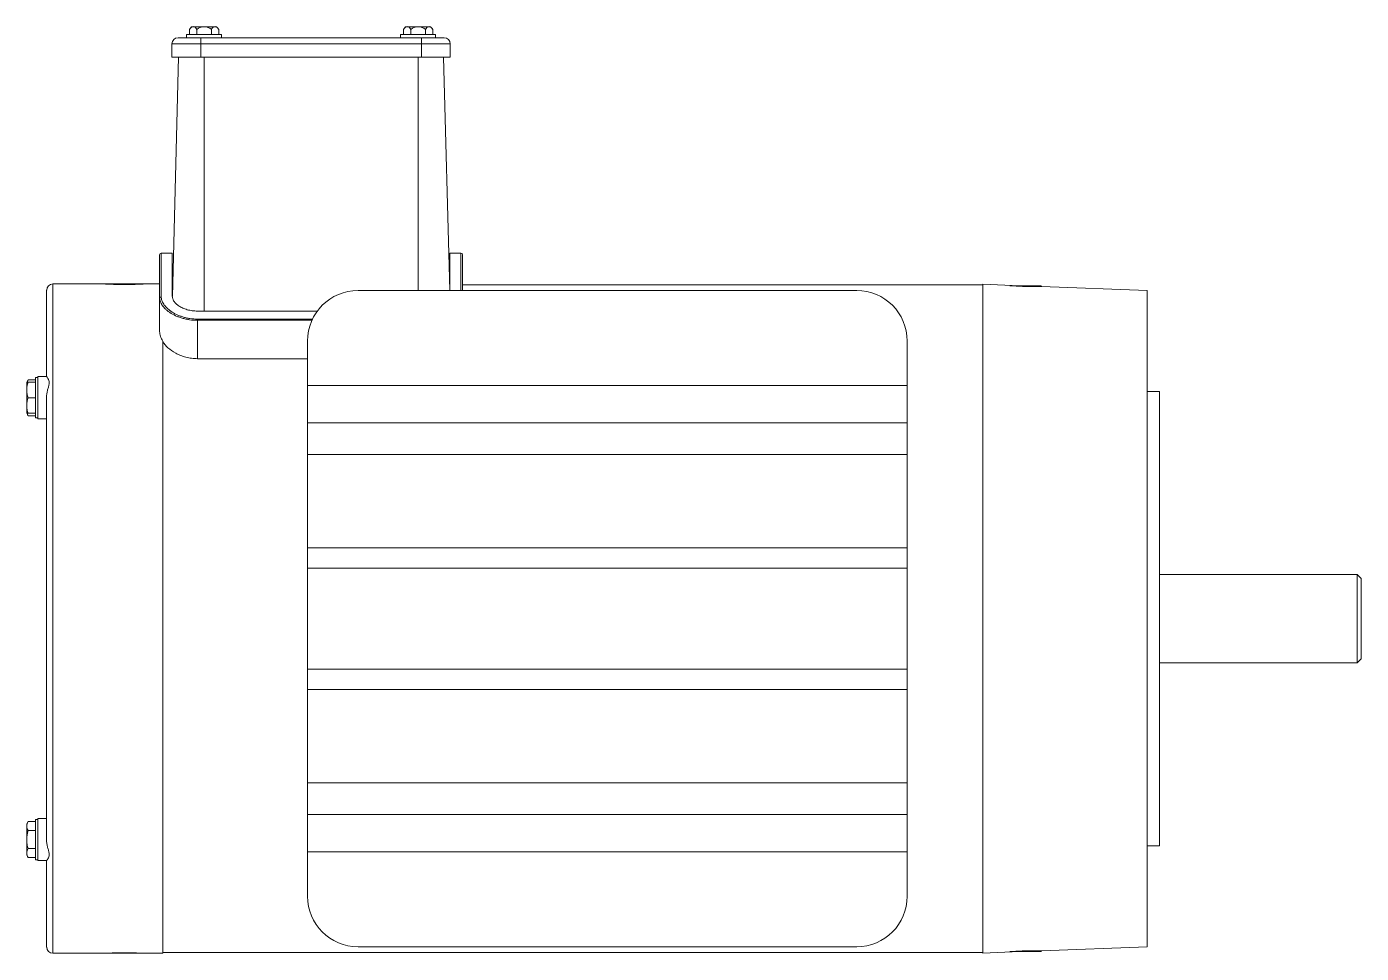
# Paper-space layout '_Bottom' of a CAD drawing. Header units: inches. Extents: x -5.4 to 7.8, y -3.3 to 5.9.
import ezdxf

# ---------------------------------------------------------------- set-up
doc = ezdxf.new("R2010")
doc.units = ezdxf.units.IN
doc.header["$MEASUREMENT"] = 0

psp = doc.layouts.new('_Bottom')

# ---------------------------------------------------------------- linework, layer by layer
at = {"color": 7, "linetype": 'Continuous', "lineweight": 15}
for p, q in [((-3.797, 5.837), (-3.797, 5.785)), ((-3.778, 5.863), (-3.528, 5.863)), ((-3.725, 5.837), (-3.725, 5.785)), ((-3.58, 5.837), (-3.58, 5.785)), ((-3.508, 5.837), (-3.508, 5.785)), ((-1.677, 5.837), (-1.677, 5.785)), ((-1.658, 5.863), (-1.408, 5.863)), ((-1.605, 5.837), (-1.605, 5.785)), ((-1.46, 5.837), (-1.46, 5.785)), ((-1.388, 5.837), (-1.388, 5.785)), ((-3.971, 5.561), (-3.971, 5.694)), ((-1.214, 5.694), (-3.971, 5.694)), ((-3.911, 5.753), (-1.274, 5.753)), ((-3.826, 5.785), (-3.826, 5.753)), ((-3.479, 5.785), (-3.826, 5.785)), ((-3.685, 5.561), (-3.685, 5.753)), ((-3.479, 5.753), (-3.479, 5.785)), ((-1.707, 5.785), (-1.707, 5.753)), ((-1.359, 5.785), (-1.707, 5.785)), ((-1.5, 5.561), (-1.5, 5.753)), ((-1.359, 5.753), (-1.359, 5.785)), ((-1.214, 5.561), (-1.214, 5.694)), ((-3.971, 5.561), (-1.214, 5.561)), ((-3.967, 3.192), (-3.905, 5.561)), ((-1.22, 3.25), (-1.28, 5.561)), ((-4.093, 2.843), (-4.093, 3.605)), ((-3.968, 3.62), (-4.078, 3.62)), ((-3.968, 3.62), (-3.968, 3.193)), ((-1.108, 3.62), (-1.218, 3.62)), ((-1.218, 3.62), (-1.218, 3.25)), ((-1.093, 3.605), (-1.093, 3.25)), ((-4.093, 3.315), (-5.152, 3.315)), ((-4.629, 3.315), (-4.256, 3.315)), ((4.062, 3.306), (-1.093, 3.306)), ((4.425, 3.298), (4.062, 3.312)), ((4.062, 3.312), (4.062, -3.312)), ((-5.213, 2.397), (-5.213, 3.255)), ((-2.128, 3.25), (2.812, 3.25)), ((4.327, 3.298), (4.635, 3.298)), ((4.643, 3.291), (4.635, 3.298)), ((5.688, 3.252), (4.642, 3.291)), ((5.688, -3.252), (5.688, 3.252)), ((-2.53, 3.047), (-3.718, 3.047)), ((-3.718, 2.967), (-3.718, 2.575)), ((-4.063, 2.749), (-4.063, -3.315)), ((-2.628, 2.75), (-2.628, -2.75)), ((3.312, 2.75), (3.312, -2.75)), ((-2.628, 2.575), (-3.718, 2.575)), ((-5.299, 2.388), (-5.324, 2.388)), ((-5.324, 2.388), (-5.324, 1.989)), ((-5.213, 2.397), (-5.299, 2.397)), ((-5.299, 1.98), (-5.299, 2.397)), ((-5.396, 2.367), (-5.41, 2.343)), ((-5.41, 2.343), (-5.41, 2.034)), ((-5.396, 2.367), (-5.404, 2.343)), ((-5.324, 2.367), (-5.396, 2.367)), ((-5.324, 2.343), (-5.396, 2.343)), ((-2.628, 2.31), (3.312, 2.31)), ((5.812, 2.249), (5.688, 2.249)), ((5.812, -2.249), (5.812, 2.249)), ((-5.324, 2.188), (-5.396, 2.188)), ((-5.213, -2.203), (-5.213, 2.203)), ((-5.41, 2.034), (-5.396, 2.01)), ((-5.324, 2.034), (-5.396, 2.034)), ((-5.324, 2.01), (-5.396, 2.01)), ((-5.324, 1.989), (-5.299, 1.989)), ((-5.299, 1.98), (-5.213, 1.98)), ((-2.628, 1.941), (3.312, 1.941)), ((-2.628, 1.625), (3.312, 1.625)), ((-2.628, 0.703), (3.312, 0.703)), ((-2.628, 0.501), (3.312, 0.501)), ((7.77, 0.437), (5.812, 0.437)), ((7.81, 0.397), (7.77, 0.437)), ((7.77, -0.437), (7.77, 0.437)), ((7.81, -0.397), (7.81, 0.397)), ((-2.629, -0.298), (-2.629, 0.226)), ((-2.629, 0.226), (-2.628, 0.226)), ((-2.628, -0.298), (-2.629, -0.298)), ((-2.628, -0.501), (3.312, -0.501)), ((5.812, -0.437), (7.77, -0.437)), ((7.77, -0.437), (7.81, -0.397)), ((-2.628, -0.703), (3.312, -0.703)), ((-2.628, -1.625), (3.312, -1.625)), ((-5.213, -1.98), (-5.299, -1.98)), ((-5.299, -2.397), (-5.299, -1.98)), ((-2.628, -1.941), (3.312, -1.941)), ((-5.396, -2.01), (-5.41, -2.034)), ((-5.41, -2.343), (-5.41, -2.034)), ((-5.324, -2.01), (-5.396, -2.01)), ((-5.324, -2.099), (-5.396, -2.099)), ((-5.299, -1.989), (-5.324, -1.989)), ((-5.324, -1.989), (-5.324, -2.388)), ((-5.41, -2.343), (-5.396, -2.367)), ((-5.324, -2.278), (-5.396, -2.278)), ((-5.324, -2.367), (-5.396, -2.367)), ((-2.628, -2.31), (3.312, -2.31)), ((5.688, -2.249), (5.812, -2.249)), ((-5.324, -2.388), (-5.299, -2.388)), ((-5.299, -2.397), (-5.213, -2.397)), ((-5.213, -3.255), (-5.213, -2.397)), ((-2.128, -3.25), (2.812, -3.25)), ((4.062, -3.312), (4.425, -3.298)), ((4.635, -3.298), (4.327, -3.298)), ((4.635, -3.298), (4.643, -3.291)), ((4.642, -3.291), (5.688, -3.252)), ((-5.152, -3.315), (-4.063, -3.315)), ((-4.256, -3.315), (-4.629, -3.315)), ((-4.063, -3.306), (4.062, -3.306))]:
    psp.add_line(p, q, dxfattribs=at)
at = {"color": 8, "linetype": 'Continuous', "lineweight": 15}
for p, q in [((-3.653, 3.047), (-3.653, 5.561)), ((-1.533, 3.25), (-1.533, 5.561)), ((-4.078, 3.62), (-4.078, 3.19)), ((-1.108, 3.25), (-1.108, 3.62)), ((-5.152, 3.315), (-5.152, -3.315)), ((-3.718, 2.967), (-2.578, 2.967)), ((-2.584, 2.955), (-3.718, 2.955))]:
    psp.add_line(p, q, dxfattribs=at)
at = {"color": 7, "linetype": 'Continuous', "lineweight": 15}
for centre, radius, start, end in [((-3.653, 5.753), 0.167, 138.6522, 150.0945), ((-3.755, 5.819), 0.0453, 96.9616, 156.6167), ((-3.766, 5.819), 0.0453, 23.3833, 83.0384), ((-3.653, 5.753), 0.11, 48.9984, 131.0016), ((-3.539, 5.819), 0.0453, 96.9616, 156.6167), ((-3.55, 5.819), 0.0453, 23.3833, 83.0384), ((-3.653, 5.753), 0.167, 29.9055, 41.3478), ((-1.533, 5.753), 0.167, 138.6522, 150.0945), ((-1.635, 5.819), 0.0453, 96.9616, 156.6167), ((-1.646, 5.819), 0.0453, 23.3833, 83.0384), ((-1.533, 5.753), 0.11, 48.9984, 131.0016), ((-1.419, 5.819), 0.0453, 96.9616, 156.6167), ((-1.43, 5.819), 0.0453, 23.3833, 83.0384), ((-1.533, 5.753), 0.167, 29.9055, 41.3478), ((-3.911, 5.694), 0.06, 90, 180), ((-1.274, 5.694), 0.06, 360, 90), ((-4.078, 3.605), 0.015, 90, 180), ((-1.108, 3.605), 0.015, 0, 90), ((-3.952, 3.445), 0.015, 180, 236.8623), ((-1.233, 3.445), 0.015, 303.1377, 360), ((-5.152, 3.255), 0.06, 90, 180), ((-4.078, 3.175), 0.0142, 86.6118, 176.1539), ((-2.128, 2.75), 0.5, 90, 180), ((2.812, 2.75), 0.5, 0, 90), ((-2.128, -2.75), 0.5, 180, 270), ((2.812, -2.75), 0.5, 270, 0), ((-5.152, -3.255), 0.06, 180, 270)]:
    psp.add_arc(centre, radius, start, end, dxfattribs=at)
for points, knots in [([(-4.256, 3.315), (-4.258, 3.315), (-4.262, 3.314), (-4.27, 3.314), (-4.275, 3.314), (-4.286, 3.313), (-4.292, 3.313), (-4.307, 3.312), (-4.315, 3.312), (-4.331, 3.311), (-4.34, 3.311), (-4.359, 3.31), (-4.369, 3.31), (-4.389, 3.31), (-4.399, 3.309), (-4.421, 3.309), (-4.432, 3.309), (-4.453, 3.309), (-4.464, 3.309), (-4.485, 3.309), (-4.496, 3.31), (-4.516, 3.31), (-4.526, 3.31), (-4.545, 3.311), (-4.554, 3.311), (-4.57, 3.312), (-4.578, 3.312), (-4.592, 3.313), (-4.599, 3.313), (-4.61, 3.314), (-4.615, 3.314), (-4.623, 3.314), (-4.627, 3.315), (-4.629, 3.315)], [0, 0, 0, 0, 0.0625, 0.0625, 0.125, 0.125, 0.1875, 0.1875, 0.25, 0.25, 0.3125, 0.3125, 0.375, 0.375, 0.4375, 0.4375, 0.5, 0.5, 0.5625, 0.5625, 0.625, 0.625, 0.6875, 0.6875, 0.75, 0.75, 0.8125, 0.8125, 0.875, 0.875, 0.9375, 0.9375, 1, 1, 1, 1]), ([(-3.718, 2.955), (-3.744, 2.955), (-3.77, 2.957), (-3.809, 2.962), (-3.822, 2.965), (-3.846, 2.97), (-3.858, 2.973), (-3.882, 2.98), (-3.893, 2.984), (-3.915, 2.992), (-3.926, 2.996), (-3.956, 3.01), (-3.974, 3.02), (-3.999, 3.037), (-4.007, 3.042), (-4.022, 3.054), (-4.028, 3.06), (-4.047, 3.077), (-4.058, 3.09), (-4.075, 3.115), (-4.082, 3.127), (-4.09, 3.152), (-4.093, 3.164), (-4.093, 3.176)], [0, 0, 0, 0, 0.125, 0.125, 0.1875, 0.1875, 0.25, 0.25, 0.3125, 0.3125, 0.375, 0.375, 0.5, 0.5, 0.5625, 0.5625, 0.625, 0.625, 0.75, 0.75, 0.875, 0.875, 1, 1, 1, 1]), ([(-4.078, 3.19), (-4.078, 3.177), (-4.075, 3.165), (-4.067, 3.14), (-4.061, 3.128), (-4.045, 3.103), (-4.035, 3.091), (-4.017, 3.073), (-4.01, 3.067), (-3.996, 3.056), (-3.989, 3.05), (-3.965, 3.033), (-3.947, 3.023), (-3.918, 3.009), (-3.908, 3.005), (-3.887, 2.996), (-3.876, 2.993), (-3.854, 2.986), (-3.842, 2.983), (-3.818, 2.977), (-3.806, 2.975), (-3.769, 2.969), (-3.743, 2.967), (-3.718, 2.967)], [0, 0, 0, 0, 0.125, 0.125, 0.25, 0.25, 0.375, 0.375, 0.4375, 0.4375, 0.5, 0.5, 0.625, 0.625, 0.6875, 0.6875, 0.75, 0.75, 0.8125, 0.8125, 0.875, 0.875, 1, 1, 1, 1]), ([(-3.718, 3.047), (-3.735, 3.047), (-3.753, 3.048), (-3.778, 3.051), (-3.787, 3.053), (-3.803, 3.056), (-3.811, 3.058), (-3.827, 3.063), (-3.835, 3.065), (-3.849, 3.07), (-3.856, 3.073), (-3.877, 3.082), (-3.889, 3.089), (-3.906, 3.1), (-3.911, 3.103), (-3.921, 3.111), (-3.925, 3.115), (-3.938, 3.127), (-3.945, 3.135), (-3.956, 3.151), (-3.96, 3.16), (-3.966, 3.177), (-3.968, 3.185), (-3.968, 3.193)], [0, 0, 0, 0, 0.125, 0.125, 0.1875, 0.1875, 0.25, 0.25, 0.3125, 0.3125, 0.375, 0.375, 0.5, 0.5, 0.5625, 0.5625, 0.625, 0.625, 0.75, 0.75, 0.875, 0.875, 1, 1, 1, 1]), ([(4.327, 3.298), (4.342, 3.297), (4.376, 3.295), (4.438, 3.292), (4.502, 3.29), (4.56, 3.289), (4.607, 3.29), (4.637, 3.29), (4.641, 3.29), (4.642, 3.29)], [0, 0, 0, 0, 0.129116, 0.276812, 0.421077, 0.564014, 0.708899, 0.85801, 1, 1, 1, 1]), ([(-4.063, 2.749), (-4.072, 2.765), (-4.08, 2.781), (-4.09, 2.812), (-4.093, 2.828), (-4.093, 2.843)], [0, 0, 0, 0, 0.5, 0.5, 1, 1, 1, 1]), ([(-3.718, 2.575), (-3.738, 2.575), (-3.757, 2.576), (-3.786, 2.58), (-3.796, 2.581), (-3.815, 2.585), (-3.824, 2.587), (-3.852, 2.594), (-3.869, 2.6), (-3.903, 2.613), (-3.919, 2.621), (-3.963, 2.645), (-3.989, 2.663), (-4.032, 2.702), (-4.049, 2.722), (-4.063, 2.743)], [0, 0, 0, 0, 0.125, 0.125, 0.1875, 0.1875, 0.25, 0.25, 0.375, 0.375, 0.5, 0.5, 0.75, 0.75, 1, 1, 1, 1]), ([(-5.213, 2.397), (-5.213, 2.396), (-5.211, 2.394), (-5.206, 2.387), (-5.203, 2.383), (-5.197, 2.373), (-5.194, 2.367), (-5.189, 2.353), (-5.188, 2.345), (-5.188, 2.332), (-5.188, 2.327), (-5.19, 2.317), (-5.191, 2.312), (-5.194, 2.297), (-5.197, 2.286), (-5.203, 2.264), (-5.206, 2.252), (-5.211, 2.228), (-5.213, 2.215), (-5.213, 2.203)], [0, 0, 0, 0, 0.125, 0.125, 0.25, 0.25, 0.375, 0.375, 0.5, 0.5, 0.5625, 0.5625, 0.625, 0.625, 0.75, 0.75, 0.875, 0.875, 1, 1, 1, 1]), ([(-5.396, 2.343), (-5.4, 2.33), (-5.404, 2.317), (-5.409, 2.292), (-5.41, 2.279), (-5.41, 2.266)], [0, 0, 0, 0, 0.5, 0.5, 1, 1, 1, 1]), ([(-5.41, 2.343), (-5.41, 2.343), (-5.409, 2.343), (-5.404, 2.343), (-5.4, 2.343), (-5.396, 2.343)], [0, 0, 0, 0, 0.5, 0.5, 1, 1, 1, 1]), ([(-5.41, 2.266), (-5.41, 2.253), (-5.409, 2.239), (-5.404, 2.214), (-5.4, 2.201), (-5.396, 2.188)], [0, 0, 0, 0, 0.5, 0.5, 1, 1, 1, 1]), ([(-5.41, 2.111), (-5.41, 2.098), (-5.409, 2.085), (-5.404, 2.06), (-5.4, 2.047), (-5.396, 2.034)], [0, 0, 0, 0, 0.5, 0.5, 1, 1, 1, 1]), ([(-5.405, 2.034), (-5.404, 2.029), (-5.403, 2.021), (-5.398, 2.013), (-5.396, 2.01)], [0, 0, 0, 0, 0.61803, 1, 1, 1, 1]), ([(-5.41, -2.055), (-5.41, -2.062), (-5.409, -2.07), (-5.404, -2.085), (-5.4, -2.092), (-5.396, -2.099)], [0, 0, 0, 0, 0.5, 0.5, 1, 1, 1, 1]), ([(-5.41, -2.188), (-5.41, -2.204), (-5.409, -2.219), (-5.404, -2.248), (-5.4, -2.263), (-5.396, -2.278)], [0, 0, 0, 0, 0.5, 0.5, 1, 1, 1, 1]), ([(-5.213, -2.397), (-5.213, -2.396), (-5.211, -2.394), (-5.206, -2.387), (-5.203, -2.383), (-5.197, -2.373), (-5.194, -2.367), (-5.189, -2.353), (-5.188, -2.345), (-5.188, -2.332), (-5.188, -2.327), (-5.19, -2.317), (-5.191, -2.312), (-5.194, -2.297), (-5.197, -2.286), (-5.203, -2.264), (-5.206, -2.252), (-5.211, -2.228), (-5.213, -2.215), (-5.213, -2.203)], [0, 0, 0, 0, 0.125, 0.125, 0.25, 0.25, 0.375, 0.375, 0.5, 0.5, 0.5625, 0.5625, 0.625, 0.625, 0.75, 0.75, 0.875, 0.875, 1, 1, 1, 1]), ([(-5.396, -2.278), (-5.4, -2.285), (-5.404, -2.292), (-5.409, -2.307), (-5.41, -2.315), (-5.41, -2.322)], [0, 0, 0, 0, 0.5, 0.5, 1, 1, 1, 1]), ([(-5.41, -2.322), (-5.41, -2.33), (-5.409, -2.337), (-5.404, -2.352), (-5.4, -2.359), (-5.396, -2.367)], [0, 0, 0, 0, 0.5, 0.5, 1, 1, 1, 1]), ([(4.642, -3.291), (4.642, -3.291), (4.646, -3.291), (4.632, -3.29), (4.598, -3.29), (4.545, -3.289), (4.482, -3.29), (4.417, -3.293), (4.364, -3.296), (4.337, -3.298), (4.327, -3.298)], [0, 0, 0, 0, 0.011596, 0.167896, 0.324037, 0.47703, 0.625183, 0.769275, 0.912206, 1, 1, 1, 1]), ([(-4.629, -3.315), (-4.627, -3.315), (-4.623, -3.314), (-4.615, -3.314), (-4.61, -3.314), (-4.599, -3.313), (-4.592, -3.313), (-4.578, -3.312), (-4.57, -3.312), (-4.554, -3.311), (-4.545, -3.311), (-4.526, -3.31), (-4.516, -3.31), (-4.496, -3.31), (-4.485, -3.309), (-4.464, -3.309), (-4.453, -3.309), (-4.432, -3.309), (-4.421, -3.309), (-4.399, -3.309), (-4.389, -3.31), (-4.369, -3.31), (-4.359, -3.31), (-4.34, -3.311), (-4.331, -3.311), (-4.315, -3.312), (-4.307, -3.312), (-4.293, -3.313), (-4.286, -3.313), (-4.275, -3.314), (-4.27, -3.314), (-4.262, -3.314), (-4.258, -3.315), (-4.256, -3.315)], [0, 0, 0, 0, 0.0625, 0.0625, 0.125, 0.125, 0.1875, 0.1875, 0.25, 0.25, 0.3125, 0.3125, 0.375, 0.375, 0.4375, 0.4375, 0.5, 0.5, 0.5625, 0.5625, 0.625, 0.625, 0.6875, 0.6875, 0.75, 0.75, 0.8125, 0.8125, 0.875, 0.875, 0.9375, 0.9375, 1, 1, 1, 1])]:
    psp.add_open_spline(points, degree=3, knots=knots, dxfattribs=at)
for points in [[(-5.396, 2.188), (-5.405, 2.163), (-5.41, 2.138), (-5.41, 2.111)], [(-5.396, 2.034), (-5.405, 2.034), (-5.41, 2.034), (-5.41, 2.034)], [(-5.396, -2.01), (-5.405, -2.025), (-5.41, -2.04), (-5.41, -2.055)], [(-5.396, -2.099), (-5.405, -2.129), (-5.41, -2.158), (-5.41, -2.188)]]:
    psp.add_open_spline(points, degree=3, dxfattribs=at)

doc.saveas('drawing.dxf')
